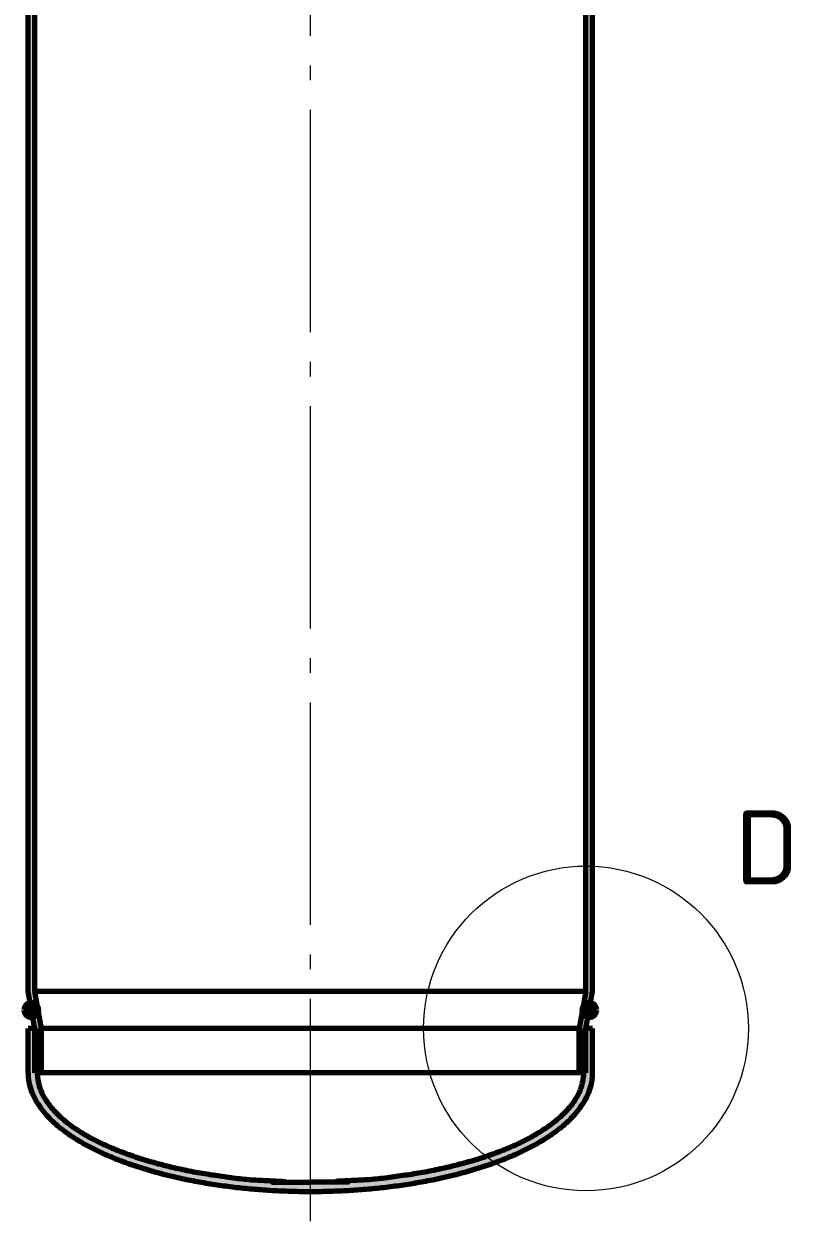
# Model space of a CAD drawing. Header units: millimetres. Extents: x 0 to 1554, y 0 to 420.
# Drawn here: x 222.2 to 273.9, y 168.5 to 249.3 of the extents above; entities that cross this region are included whole.
import ezdxf
from ezdxf.enums import TextEntityAlignment as Align

# ---------------------------------------------------------------- set-up
doc = ezdxf.new("R2010")
doc.units = ezdxf.units.MM
doc.linetypes.add('IRAM-F-TRAZO-PUNTO', pattern=[20, 15, -2, 1, -2])
for name, color, linetype, lineweight in [('01-VISIBLE', 7, 'CONTINUOUS', 70), ('03-EJE', 1, 'IRAM-F-TRAZO-PUNTO', 18), ('05-RAYADO', 8, 'CONTINUOUS', 18), ('06-TEXTO', 7, 'CONTINUOUS', 25), ('08-FINA', 5, 'CONTINUOUS', 18)]:
    doc.layers.add(name, color=color, linetype=linetype, lineweight=lineweight)
doc.styles.add('ISO3098', font='isocpeur.ttf')

msp = doc.modelspace()

# ---------------------------------------------------------------- hatches: boundary and pattern name
at = {"layer": '05-RAYADO'}
h = msp.add_hatch(color=7, dxfattribs=at)
h.dxf.hatch_style = 1
h.paths.add_polyline_path([(222.9, 181.5), (222.45, 184), (222.45, 304.695), (222.9, 307.195), (222.9, 310.195), (223.35, 310.195), (223.35, 307.195), (222.9, 304.695), (222.9, 184), (223.35, 181.5), (223.35, 178.5), (222.9, 178.5)])
h = msp.add_hatch(color=7, dxfattribs=at)
h.dxf.hatch_style = 1
h.paths.add_polyline_path([(260.55, 304.695), (260.55, 184), (260.1, 181.5), (260.1, 178.5), (259.65, 178.5), (259.65, 181.5), (260.1, 184), (260.1, 304.695), (259.65, 307.195), (259.65, 310.195), (260.1, 310.195), (260.1, 307.195)])
h = msp.add_hatch(color=7, dxfattribs=at)
h.dxf.hatch_style = 1
h.paths.add_polyline_path([(222.175, 182.75), (222.185, 182.851), (222.216, 182.947), (222.265, 183.036), (222.331, 183.112), (222.411, 183.174), (222.501, 183.219), (222.599, 183.244), (222.7, 183.249), (222.8, 183.234), (222.895, 183.199), (222.981, 183.145), (223.054, 183.076), (223.112, 182.993), (223.152, 182.9), (223.172, 182.801), (223.172, 182.699), (223.152, 182.6), (223.112, 182.507), (223.054, 182.424), (222.981, 182.355), (222.895, 182.301), (222.8, 182.266), (222.7, 182.251), (222.599, 182.256), (222.501, 182.281), (222.411, 182.326), (222.331, 182.388), (222.265, 182.464), (222.216, 182.553), (222.185, 182.649)])
h = msp.add_hatch(color=7, dxfattribs=at)
h.dxf.hatch_style = 1
h.paths.add_polyline_path([(260.825, 182.75), (260.815, 182.649), (260.784, 182.553), (260.735, 182.464), (260.669, 182.388), (260.589, 182.326), (260.499, 182.281), (260.401, 182.256), (260.3, 182.251), (260.2, 182.266), (260.105, 182.301), (260.019, 182.355), (259.946, 182.424), (259.888, 182.507), (259.848, 182.6), (259.828, 182.699), (259.828, 182.801), (259.848, 182.9), (259.888, 182.993), (259.946, 183.076), (260.019, 183.145), (260.105, 183.199), (260.2, 183.234), (260.3, 183.249), (260.401, 183.244), (260.499, 183.219), (260.589, 183.174), (260.669, 183.112), (260.735, 183.036), (260.784, 182.947), (260.815, 182.851)])
h = msp.add_hatch(color=7, dxfattribs=at)
h.dxf.hatch_style = 1
h.paths.add_polyline_path([(260.55, 178.5), (260.549, 178.4), (260.547, 178.3), (260.541, 178.2), (260.533, 178.1), (260.52, 178), (260.503, 177.902), (260.481, 177.804), (260.456, 177.707), (260.429, 177.611), (260.4, 177.515), (260.369, 177.419), (260.337, 177.324), (260.303, 177.23), (260.267, 177.136), (260.23, 177.044), (260.19, 176.952), (260.147, 176.861), (260.102, 176.772), (260.055, 176.683), (260.006, 176.596), (259.954, 176.51), (259.901, 176.425), (259.845, 176.342), (259.788, 176.259), (259.73, 176.178), (259.67, 176.098), (259.609, 176.018), (259.547, 175.94), (259.483, 175.862), (259.419, 175.786), (259.353, 175.71), (259.286, 175.636), (259.218, 175.562), (259.149, 175.489), (259.079, 175.418), (259.008, 175.347), (258.936, 175.277), (258.863, 175.208), (258.79, 175.141), (258.715, 175.074), (258.64, 175.008), (258.563, 174.943), (258.487, 174.878), (258.409, 174.815), (258.331, 174.753), (258.252, 174.691), (258.172, 174.63), (258.092, 174.57), (258.012, 174.51), (257.93, 174.451), (257.849, 174.394), (257.766, 174.336), (257.684, 174.28), (257.6, 174.224), (257.517, 174.169), (257.433, 174.115), (257.348, 174.061), (257.263, 174.008), (257.178, 173.955), (257.092, 173.904), (257.006, 173.852), (256.919, 173.802), (256.832, 173.752), (256.745, 173.703), (256.657, 173.654), (256.57, 173.606), (256.481, 173.558), (256.393, 173.512), (256.304, 173.465), (256.215, 173.419), (256.126, 173.374), (256.036, 173.329), (255.946, 173.285), (255.856, 173.241), (255.766, 173.198), (255.675, 173.155), (255.584, 173.113), (255.493, 173.071), (255.402, 173.03), (255.31, 172.99), (255.218, 172.949), (255.126, 172.909), (255.034, 172.87), (254.942, 172.831), (254.849, 172.793), (254.757, 172.755), (254.664, 172.717), (254.571, 172.68), (254.478, 172.643), (254.384, 172.607), (254.291, 172.571), (254.197, 172.536), (254.103, 172.501), (254.009, 172.466), (253.915, 172.432), (253.82, 172.398), (253.726, 172.365), (253.631, 172.332), (253.537, 172.299), (253.442, 172.267), (253.347, 172.235), (253.252, 172.204), (253.157, 172.172), (253.061, 172.142), (252.966, 172.111), (252.87, 172.081), (252.774, 172.052), (252.679, 172.022), (252.583, 171.993), (252.487, 171.965), (252.391, 171.936), (252.294, 171.908), (252.198, 171.881), (252.102, 171.853), (252.005, 171.826), (251.909, 171.8), (251.812, 171.773), (251.715, 171.747), (251.618, 171.722), (251.522, 171.696), (251.424, 171.671), (251.327, 171.647), (251.23, 171.622), (251.133, 171.598), (251.036, 171.574), (250.938, 171.551), (250.841, 171.528), (250.743, 171.505), (250.646, 171.482), (250.548, 171.46), (250.45, 171.438), (250.352, 171.416), (250.255, 171.395), (250.157, 171.374), (250.059, 171.353), (249.961, 171.332), (249.862, 171.312), (249.764, 171.292), (249.666, 171.272), (249.568, 171.253), (249.469, 171.234), (249.371, 171.215), (249.273, 171.196), (249.174, 171.178), (249.076, 171.16), (248.977, 171.142), (248.878, 171.124), (248.78, 171.107), (248.681, 171.09), (248.582, 171.073), (248.483, 171.057), (248.384, 171.041), (248.286, 171.025), (248.187, 171.009), (248.088, 170.994), (247.989, 170.978), (247.889, 170.963), (247.79, 170.949), (247.691, 170.934), (247.592, 170.92), (247.493, 170.906), (247.394, 170.892), (247.294, 170.879), (247.195, 170.866), (247.096, 170.853), (246.996, 170.84), (246.897, 170.828), (246.797, 170.816), (246.698, 170.804), (246.598, 170.792), (246.499, 170.78), (246.399, 170.769), (246.3, 170.758), (246.2, 170.747), (246.101, 170.737), (246.001, 170.726), (245.901, 170.716), (245.801, 170.707), (245.702, 170.697), (245.602, 170.688), (245.502, 170.679), (245.402, 170.67), (245.303, 170.661), (245.203, 170.653), (245.103, 170.644), (245.003, 170.636), (244.903, 170.629), (244.803, 170.621), (244.703, 170.614), (244.603, 170.607), (244.503, 170.6), (244.403, 170.593), (244.303, 170.587), (244.203, 170.581), (244.103, 170.575), (244.003, 170.569), (243.903, 170.564), (243.803, 170.559), (243.703, 170.554), (243.603, 170.549), (243.503, 170.544), (243.403, 170.54), (243.303, 170.536), (243.203, 170.532), (243.103, 170.528), (243.003, 170.525), (242.902, 170.522), (242.802, 170.519), (242.702, 170.516), (242.602, 170.513), (242.502, 170.511), (242.402, 170.509), (242.301, 170.507), (242.201, 170.505), (242.101, 170.504), (242.001, 170.503), (241.901, 170.502), (241.801, 170.501), (241.7, 170.5), (241.6, 170.5), (241.5, 170.5), (241.4, 170.5), (241.3, 170.5), (241.199, 170.501), (241.099, 170.502), (240.999, 170.503), (240.899, 170.504), (240.799, 170.505), (240.699, 170.507), (240.598, 170.509), (240.498, 170.511), (240.398, 170.513), (240.298, 170.516), (240.198, 170.519), (240.098, 170.522), (239.997, 170.525), (239.897, 170.528), (239.797, 170.532), (239.697, 170.536), (239.597, 170.54), (239.497, 170.544), (239.397, 170.549), (239.297, 170.554), (239.197, 170.559), (239.097, 170.564), (238.997, 170.569), (238.897, 170.575), (238.797, 170.581), (238.697, 170.587), (238.597, 170.593), (238.497, 170.6), (238.397, 170.607), (238.297, 170.614), (238.197, 170.621), (238.097, 170.629), (237.997, 170.636), (237.897, 170.644), (237.797, 170.653), (237.697, 170.661), (237.598, 170.67), (237.498, 170.679), (237.398, 170.688), (237.298, 170.697), (237.199, 170.707), (237.099, 170.716), (236.999, 170.726), (236.899, 170.737), (236.8, 170.747), (236.7, 170.758), (236.601, 170.769), (236.501, 170.78), (236.402, 170.792), (236.302, 170.804), (236.203, 170.816), (236.103, 170.828), (236.004, 170.84), (235.904, 170.853), (235.805, 170.866), (235.706, 170.879), (235.606, 170.892), (235.507, 170.906), (235.408, 170.92), (235.309, 170.934), (235.21, 170.949), (235.111, 170.963), (235.011, 170.978), (234.912, 170.994), (234.813, 171.009), (234.714, 171.025), (234.616, 171.041), (234.517, 171.057), (234.418, 171.073), (234.319, 171.09), (234.22, 171.107), (234.122, 171.124), (234.023, 171.142), (233.924, 171.16), (233.826, 171.178), (233.727, 171.196), (233.629, 171.215), (233.531, 171.234), (233.432, 171.253), (233.334, 171.272), (233.236, 171.292), (233.138, 171.312), (233.039, 171.332), (232.941, 171.353), (232.843, 171.374), (232.745, 171.395), (232.648, 171.416), (232.55, 171.438), (232.452, 171.46), (232.354, 171.482), (232.257, 171.505), (232.159, 171.528), (232.062, 171.551), (231.964, 171.574), (231.867, 171.598), (231.77, 171.622), (231.673, 171.647), (231.576, 171.671), (231.478, 171.696), (231.382, 171.722), (231.285, 171.747), (231.188, 171.773), (231.091, 171.8), (230.995, 171.826), (230.898, 171.853), (230.802, 171.881), (230.706, 171.908), (230.609, 171.936), (230.513, 171.965), (230.417, 171.993), (230.321, 172.022), (230.226, 172.052), (230.13, 172.081), (230.034, 172.111), (229.939, 172.142), (229.843, 172.172), (229.748, 172.204), (229.653, 172.235), (229.558, 172.267), (229.463, 172.299), (229.369, 172.332), (229.274, 172.365), (229.18, 172.398), (229.085, 172.432), (228.991, 172.466), (228.897, 172.501), (228.803, 172.536), (228.709, 172.571), (228.616, 172.607), (228.522, 172.643), (228.429, 172.68), (228.336, 172.717), (228.243, 172.755), (228.151, 172.793), (228.058, 172.831), (227.966, 172.87), (227.874, 172.909), (227.782, 172.949), (227.69, 172.99), (227.598, 173.03), (227.507, 173.071), (227.416, 173.113), (227.325, 173.155), (227.234, 173.198), (227.144, 173.241), (227.054, 173.285), (226.964, 173.329), (226.874, 173.374), (226.785, 173.419), (226.696, 173.465), (226.607, 173.512), (226.519, 173.558), (226.43, 173.606), (226.343, 173.654), (226.255, 173.703), (226.168, 173.752), (226.081, 173.802), (225.994, 173.852), (225.908, 173.904), (225.822, 173.955), (225.737, 174.008), (225.652, 174.061), (225.567, 174.115), (225.483, 174.169), (225.4, 174.224), (225.316, 174.28), (225.234, 174.336), (225.151, 174.394), (225.07, 174.451), (224.988, 174.51), (224.908, 174.57), (224.828, 174.63), (224.748, 174.691), (224.669, 174.753), (224.591, 174.815), (224.513, 174.878), (224.437, 174.943), (224.36, 175.008), (224.285, 175.074), (224.21, 175.141), (224.137, 175.208), (224.064, 175.277), (223.992, 175.347), (223.921, 175.418), (223.851, 175.489), (223.782, 175.562), (223.714, 175.636), (223.647, 175.71), (223.581, 175.786), (223.517, 175.862), (223.453, 175.94), (223.391, 176.018), (223.33, 176.098), (223.27, 176.178), (223.212, 176.259), (223.155, 176.342), (223.099, 176.425), (223.046, 176.51), (222.994, 176.596), (222.945, 176.683), (222.898, 176.772), (222.853, 176.861), (222.81, 176.952), (222.77, 177.044), (222.733, 177.136), (222.697, 177.23), (222.663, 177.324), (222.631, 177.419), (222.6, 177.515), (222.571, 177.611), (222.544, 177.707), (222.519, 177.804), (222.497, 177.902), (222.48, 178), (222.467, 178.1), (222.459, 178.2), (222.453, 178.3), (222.451, 178.4), (222.45, 178.5), (222.45, 181.5), (223.075, 181.5), (223.075, 178.5), (223.077, 178.4), (223.082, 178.3), (223.09, 178.2), (223.102, 178.101), (223.117, 178.002), (223.135, 177.903), (223.157, 177.805), (223.182, 177.708), (223.209, 177.612), (223.24, 177.517), (223.273, 177.422), (223.309, 177.329), (223.348, 177.236), (223.389, 177.145), (223.432, 177.055), (223.478, 176.966), (223.526, 176.878), (223.576, 176.791), (223.628, 176.706), (223.683, 176.622), (223.739, 176.538), (223.796, 176.457), (223.856, 176.376), (223.917, 176.297), (223.979, 176.218), (224.043, 176.141), (224.108, 176.065), (224.175, 175.99), (224.242, 175.917), (224.311, 175.844), (224.381, 175.772), (224.453, 175.702), (224.525, 175.632), (224.598, 175.564), (224.672, 175.497), (224.747, 175.43), (224.823, 175.365), (224.899, 175.3), (224.977, 175.237), (225.055, 175.174), (225.134, 175.112), (225.213, 175.052), (225.294, 174.992), (225.374, 174.932), (225.456, 174.874), (225.538, 174.816), (225.62, 174.76), (225.703, 174.704), (225.787, 174.649), (225.871, 174.594), (225.955, 174.541), (226.04, 174.488), (226.126, 174.435), (226.212, 174.384), (226.298, 174.333), (226.385, 174.283), (226.472, 174.233), (226.559, 174.184), (226.647, 174.136), (226.735, 174.088), (226.823, 174.041), (226.912, 173.995), (227.001, 173.949), (227.091, 173.904), (227.18, 173.859), (227.27, 173.815), (227.36, 173.772), (227.451, 173.729), (227.541, 173.686), (227.632, 173.644), (227.724, 173.603), (227.815, 173.562), (227.907, 173.521), (227.998, 173.482), (228.091, 173.442), (228.183, 173.403), (228.275, 173.365), (228.368, 173.327), (228.461, 173.289), (228.554, 173.252), (228.647, 173.216), (228.741, 173.18), (228.834, 173.144), (228.928, 173.109), (229.022, 173.074), (229.116, 173.039), (229.21, 173.005), (229.304, 172.972), (229.399, 172.939), (229.493, 172.906), (229.588, 172.874), (229.683, 172.842), (229.778, 172.81), (229.873, 172.779), (229.969, 172.748), (230.064, 172.717), (230.16, 172.687), (230.255, 172.658), (230.351, 172.628), (230.447, 172.599), (230.543, 172.571), (230.639, 172.542), (230.735, 172.515), (230.831, 172.487), (230.928, 172.46), (231.024, 172.433), (231.121, 172.406), (231.217, 172.38), (231.314, 172.354), (231.411, 172.329), (231.508, 172.304), (231.605, 172.279), (231.702, 172.254), (231.799, 172.23), (231.897, 172.206), (231.994, 172.183), (232.091, 172.16), (232.189, 172.137), (232.286, 172.114), (232.384, 172.091), (232.482, 172.069), (232.579, 172.047), (232.677, 172.026), (232.775, 172.004), (232.873, 171.983), (232.971, 171.962), (233.069, 171.942), (233.167, 171.922), (233.265, 171.902), (233.363, 171.882), (233.461, 171.863), (233.56, 171.844), (233.658, 171.825), (233.757, 171.806), (233.855, 171.788), (233.954, 171.771), (234.052, 171.753), (234.151, 171.736), (234.25, 171.719), (234.348, 171.703), (234.447, 171.687), (234.546, 171.671), (234.645, 171.655), (234.744, 171.64), (234.843, 171.625), (234.942, 171.611), (235.041, 171.596), (235.14, 171.582), (235.24, 171.568), (235.339, 171.554), (235.438, 171.54), (235.537, 171.526), (235.636, 171.513), (235.736, 171.499), (235.835, 171.486), (235.934, 171.472), (236.033, 171.459), (236.133, 171.445), (236.232, 171.432), (236.331, 171.418), (236.43, 171.405), (236.53, 171.391), (236.629, 171.379), (236.728, 171.366), (236.828, 171.355), (236.927, 171.344), (237.027, 171.333), (237.127, 171.324), (237.226, 171.315), (237.326, 171.306), (237.426, 171.298), (237.526, 171.291), (237.626, 171.284), (237.726, 171.277), (237.826, 171.271), (237.926, 171.266), (238.026, 171.26), (238.126, 171.255), (238.226, 171.25), (238.326, 171.245), (238.426, 171.241), (238.526, 171.236), (238.626, 171.232), (238.726, 171.228), (238.826, 171.223), (238.926, 171.219), (239.026, 171.215), (239.126, 171.21), (239.226, 171.206), (239.326, 171.201), (239.426, 171.196), (239.526, 171.191), (239.626, 171.185), (239.726, 171.176), (239.684, 171.16), (239.584, 171.155), (239.484, 171.152), (239.384, 171.149), (239.284, 171.146), (239.184, 171.144), (239.084, 171.141), (238.983, 171.138), (238.896, 171.132), (238.996, 171.13), (239.096, 171.129), (239.197, 171.128), (239.297, 171.128), (239.397, 171.127), (239.497, 171.127), (239.597, 171.127), (239.697, 171.126), (239.797, 171.126), (239.898, 171.126), (239.998, 171.126), (240.098, 171.126), (240.198, 171.126), (240.298, 171.125), (240.398, 171.125), (240.499, 171.125), (240.599, 171.125), (240.699, 171.125), (240.799, 171.125), (240.899, 171.125), (240.999, 171.125), (241.099, 171.125), (241.2, 171.125), (241.3, 171.125), (241.4, 171.125), (241.5, 171.125), (241.599, 171.125), (241.697, 171.125), (241.794, 171.125), (241.892, 171.125), (241.992, 171.125), (242.095, 171.125), (242.199, 171.125), (242.301, 171.125), (242.402, 171.125), (242.503, 171.125), (242.602, 171.125), (242.701, 171.125), (242.798, 171.126), (242.895, 171.126), (242.997, 171.126), (243.101, 171.126), (243.203, 171.126), (243.302, 171.126), (243.399, 171.127), (243.499, 171.127), (243.603, 171.127), (243.701, 171.128), (243.801, 171.128), (243.901, 171.129), (244.001, 171.13), (244.102, 171.132), (244.019, 171.138), (243.919, 171.141), (243.818, 171.144), (243.718, 171.146), (243.618, 171.149), (243.518, 171.152), (243.418, 171.155), (243.318, 171.16), (243.272, 171.176), (243.372, 171.185), (243.471, 171.191), (243.571, 171.196), (243.672, 171.201), (243.772, 171.206), (243.872, 171.21), (243.972, 171.215), (244.072, 171.219), (244.172, 171.223), (244.272, 171.228), (244.372, 171.232), (244.472, 171.236), (244.572, 171.241), (244.672, 171.245), (244.772, 171.25), (244.872, 171.255), (244.972, 171.26), (245.072, 171.265), (245.172, 171.271), (245.272, 171.277), (245.372, 171.284), (245.472, 171.291), (245.572, 171.298), (245.672, 171.306), (245.772, 171.314), (245.871, 171.323), (245.971, 171.333), (246.071, 171.343), (246.17, 171.354), (246.27, 171.366), (246.369, 171.378), (246.469, 171.391), (246.568, 171.404), (246.667, 171.418), (246.766, 171.431), (246.866, 171.445), (246.965, 171.458), (247.064, 171.472), (247.163, 171.485), (247.263, 171.499), (247.362, 171.512), (247.461, 171.526), (247.56, 171.54), (247.659, 171.554), (247.759, 171.568), (247.858, 171.582), (247.957, 171.596), (248.056, 171.61), (248.155, 171.625), (248.254, 171.64), (248.353, 171.655), (248.452, 171.671), (248.551, 171.686), (248.65, 171.702), (248.749, 171.719), (248.847, 171.736), (248.946, 171.753), (249.045, 171.77), (249.143, 171.788), (249.242, 171.806), (249.34, 171.825), (249.439, 171.843), (249.537, 171.862), (249.635, 171.882), (249.733, 171.901), (249.832, 171.921), (249.93, 171.942), (250.028, 171.962), (250.126, 171.983), (250.224, 172.004), (250.321, 172.025), (250.419, 172.047), (250.517, 172.069), (250.615, 172.091), (250.712, 172.113), (250.81, 172.136), (250.907, 172.159), (251.005, 172.182), (251.102, 172.206), (251.199, 172.23), (251.297, 172.254), (251.394, 172.279), (251.491, 172.303), (251.588, 172.329), (251.685, 172.354), (251.781, 172.38), (251.878, 172.406), (251.975, 172.433), (252.071, 172.459), (252.167, 172.487), (252.264, 172.514), (252.36, 172.542), (252.456, 172.57), (252.552, 172.599), (252.648, 172.628), (252.744, 172.657), (252.839, 172.687), (252.935, 172.717), (253.03, 172.748), (253.126, 172.778), (253.221, 172.81), (253.316, 172.841), (253.411, 172.873), (253.506, 172.906), (253.6, 172.938), (253.695, 172.971), (253.789, 173.005), (253.883, 173.039), (253.977, 173.073), (254.071, 173.108), (254.165, 173.144), (254.259, 173.179), (254.352, 173.215), (254.445, 173.252), (254.538, 173.289), (254.631, 173.327), (254.724, 173.364), (254.816, 173.403), (254.909, 173.442), (255.001, 173.481), (255.093, 173.521), (255.184, 173.561), (255.276, 173.602), (255.367, 173.644), (255.458, 173.686), (255.549, 173.728), (255.639, 173.771), (255.729, 173.815), (255.819, 173.859), (255.909, 173.904), (255.998, 173.949), (256.087, 173.995), (256.176, 174.041), (256.264, 174.088), (256.352, 174.136), (256.44, 174.184), (256.528, 174.233), (256.615, 174.282), (256.701, 174.333), (256.788, 174.383), (256.874, 174.435), (256.959, 174.487), (257.044, 174.54), (257.129, 174.594), (257.213, 174.648), (257.296, 174.704), (257.379, 174.759), (257.462, 174.816), (257.544, 174.874), (257.625, 174.932), (257.706, 174.991), (257.786, 175.051), (257.866, 175.112), (257.945, 175.174), (258.023, 175.236), (258.1, 175.3), (258.177, 175.364), (258.253, 175.43), (258.328, 175.496), (258.402, 175.564), (258.475, 175.632), (258.547, 175.702), (258.618, 175.772), (258.688, 175.844), (258.757, 175.916), (258.825, 175.99), (258.892, 176.065), (258.957, 176.141), (259.021, 176.218), (259.083, 176.296), (259.144, 176.376), (259.204, 176.456), (259.261, 176.538), (259.317, 176.621), (259.371, 176.706), (259.424, 176.791), (259.474, 176.878), (259.522, 176.966), (259.568, 177.055), (259.611, 177.145), (259.652, 177.236), (259.691, 177.329), (259.727, 177.422), (259.76, 177.517), (259.791, 177.612), (259.818, 177.708), (259.843, 177.805), (259.865, 177.903), (259.883, 178.002), (259.898, 178.101), (259.91, 178.2), (259.918, 178.3), (259.923, 178.4), (259.925, 178.5), (259.925, 181.5), (260.55, 181.5)])

# ---------------------------------------------------------------- linework, layer by layer
at = {"layer": '01-VISIBLE'}
for p, q in [((222.45, 184), (222.45, 304.695)), ((222.9, 184), (222.9, 304.695)), ((260.1, 184), (260.1, 304.695)), ((260.55, 184), (260.55, 304.695)), ((222.9, 181.5), (222.45, 184)), ((223.35, 181.5), (222.9, 184)), ((260.1, 184), (259.65, 181.5)), ((260.1, 181.5), (260.55, 184)), ((223.075, 181.5), (222.45, 181.5)), ((222.45, 178.5), (222.45, 181.5)), ((222.9, 178.5), (222.9, 181.5)), ((223.075, 181.5), (223.075, 178.5)), ((223.35, 178.5), (223.35, 181.5)), ((259.65, 178.5), (259.65, 181.5)), ((260.55, 181.5), (259.925, 181.5)), ((259.925, 181.5), (259.925, 178.5)), ((260.1, 178.5), (260.1, 181.5)), ((260.55, 178.5), (260.55, 181.5)), ((223.35, 178.5), (222.9, 178.5)), ((260.1, 178.5), (259.65, 178.5))]:
    msp.add_line(p, q, dxfattribs=at)
for points in [[(260.1, 184), (259.95, 184), (259.8, 184), (259.65, 184), (259.5, 184), (259.35, 184), (259.2, 184), (259.05, 184), (258.9, 184), (258.75, 184), (258.6, 184), (258.45, 184), (258.3, 184), (258.15, 184), (258, 184), (257.85, 184), (257.7, 184), (257.55, 184), (257.4, 184), (257.25, 184), (257.1, 184), (256.95, 184), (256.8, 184), (256.65, 184), (256.5, 184), (256.35, 184), (256.2, 184), (256.05, 184), (255.9, 184), (255.75, 184), (255.6, 184), (255.45, 184), (255.3, 184), (255.15, 184), (255, 184), (254.85, 184), (254.7, 184), (254.55, 184), (254.4, 184), (254.25, 184), (254.1, 184), (253.95, 184), (253.8, 184), (253.65, 184), (253.5, 184), (253.35, 184), (253.2, 184), (253.05, 184), (252.9, 184), (252.75, 184), (252.6, 184), (252.45, 184), (252.3, 184), (252.15, 184), (252, 184), (251.85, 184), (251.7, 184), (251.55, 184), (251.4, 184), (251.25, 184), (251.1, 184), (250.95, 184), (250.8, 184), (250.65, 184), (250.5, 184), (250.35, 184), (250.2, 184), (250.05, 184), (249.9, 184), (249.75, 184), (249.6, 184), (249.45, 184), (249.3, 184), (249.15, 184), (249, 184), (248.85, 184), (248.7, 184), (248.55, 184), (248.4, 184), (248.25, 184), (248.1, 184), (247.95, 184), (247.8, 184), (247.65, 184), (247.5, 184), (247.35, 184), (247.2, 184), (247.05, 184), (246.9, 184), (246.75, 184), (246.6, 184), (246.45, 184), (246.3, 184), (246.15, 184), (246, 184), (245.85, 184), (245.7, 184), (245.55, 184), (245.4, 184), (245.25, 184), (245.1, 184), (244.95, 184), (244.8, 184), (244.65, 184), (244.5, 184), (244.35, 184), (244.2, 184), (244.05, 184), (243.9, 184), (243.75, 184), (243.6, 184), (243.45, 184), (243.3, 184), (243.15, 184), (243, 184), (242.85, 184), (242.7, 184), (242.55, 184), (242.4, 184), (242.25, 184), (242.1, 184), (241.95, 184), (241.8, 184), (241.65, 184), (241.5, 184), (241.35, 184), (241.2, 184), (241.05, 184), (240.9, 184), (240.75, 184), (240.6, 184), (240.45, 184), (240.3, 184), (240.15, 184), (240, 184), (239.85, 184), (239.7, 184), (239.55, 184), (239.4, 184), (239.25, 184), (239.1, 184), (238.95, 184), (238.8, 184), (238.65, 184), (238.5, 184), (238.35, 184), (238.2, 184), (238.05, 184), (237.9, 184), (237.75, 184), (237.6, 184), (237.45, 184), (237.3, 184), (237.15, 184), (237, 184), (236.85, 184), (236.7, 184), (236.55, 184), (236.4, 184), (236.25, 184), (236.1, 184), (235.95, 184), (235.8, 184), (235.65, 184), (235.5, 184), (235.35, 184), (235.2, 184), (235.05, 184), (234.9, 184), (234.75, 184), (234.6, 184), (234.45, 184), (234.3, 184), (234.15, 184), (234, 184), (233.85, 184), (233.7, 184), (233.55, 184), (233.4, 184), (233.25, 184), (233.1, 184), (232.95, 184), (232.8, 184), (232.65, 184), (232.5, 184), (232.35, 184), (232.2, 184), (232.05, 184), (231.9, 184), (231.75, 184), (231.6, 184), (231.45, 184), (231.3, 184), (231.15, 184), (231, 184), (230.85, 184), (230.7, 184), (230.55, 184), (230.4, 184), (230.25, 184), (230.1, 184), (229.95, 184), (229.8, 184), (229.65, 184), (229.5, 184), (229.35, 184), (229.2, 184), (229.05, 184), (228.9, 184), (228.75, 184), (228.6, 184), (228.45, 184), (228.3, 184), (228.15, 184), (228, 184), (227.85, 184), (227.7, 184), (227.55, 184), (227.4, 184), (227.25, 184), (227.1, 184), (226.95, 184), (226.8, 184), (226.65, 184), (226.5, 184), (226.35, 184), (226.2, 184), (226.05, 184), (225.9, 184), (225.75, 184), (225.6, 184), (225.45, 184), (225.3, 184), (225.15, 184), (225, 184), (224.85, 184), (224.7, 184), (224.55, 184), (224.4, 184), (224.25, 184), (224.1, 184), (223.95, 184), (223.8, 184), (223.65, 184), (223.5, 184), (223.35, 184), (223.2, 184), (223.05, 184), (222.9, 184)], [(222.675, 182.25), (222.69, 182.25), (222.705, 182.25), (222.72, 182.25), (222.735, 182.25), (222.75, 182.25), (222.765, 182.25)], [(260.235, 182.25), (260.25, 182.25), (260.265, 182.25), (260.28, 182.25), (260.295, 182.25), (260.31, 182.25), (260.325, 182.25)], [(259.65, 181.5), (259.5, 181.5), (259.35, 181.5), (259.2, 181.5), (259.05, 181.5), (258.9, 181.5), (258.75, 181.5), (258.6, 181.5), (258.45, 181.5), (258.3, 181.5), (258.15, 181.5), (258, 181.5), (257.85, 181.5), (257.7, 181.5), (257.55, 181.5), (257.4, 181.5), (257.25, 181.5), (257.1, 181.5), (256.95, 181.5), (256.8, 181.5), (256.65, 181.5), (256.5, 181.5), (256.35, 181.5), (256.2, 181.5), (256.05, 181.5), (255.9, 181.5), (255.75, 181.5), (255.6, 181.5), (255.45, 181.5), (255.3, 181.5), (255.15, 181.5), (255, 181.5), (254.85, 181.5), (254.7, 181.5), (254.55, 181.5), (254.4, 181.5), (254.25, 181.5), (254.1, 181.5), (253.95, 181.5), (253.8, 181.5), (253.65, 181.5), (253.5, 181.5), (253.35, 181.5), (253.2, 181.5), (253.05, 181.5), (252.9, 181.5), (252.75, 181.5), (252.6, 181.5), (252.45, 181.5), (252.3, 181.5), (252.15, 181.5), (252, 181.5), (251.85, 181.5), (251.7, 181.5), (251.55, 181.5), (251.4, 181.5), (251.25, 181.5), (251.1, 181.5), (250.95, 181.5), (250.8, 181.5), (250.65, 181.5), (250.5, 181.5), (250.35, 181.5), (250.2, 181.5), (250.05, 181.5), (249.9, 181.5), (249.75, 181.5), (249.6, 181.5), (249.45, 181.5), (249.3, 181.5), (249.15, 181.5), (249, 181.5), (248.85, 181.5), (248.7, 181.5), (248.55, 181.5), (248.4, 181.5), (248.25, 181.5), (248.1, 181.5), (247.95, 181.5), (247.8, 181.5), (247.65, 181.5), (247.5, 181.5), (247.35, 181.5), (247.2, 181.5), (247.05, 181.5), (246.9, 181.5), (246.75, 181.5), (246.6, 181.5), (246.45, 181.5), (246.3, 181.5), (246.15, 181.5), (246, 181.5), (245.85, 181.5), (245.7, 181.5), (245.55, 181.5), (245.4, 181.5), (245.25, 181.5), (245.1, 181.5), (244.95, 181.5), (244.8, 181.5), (244.65, 181.5), (244.5, 181.5), (244.35, 181.5), (244.2, 181.5), (244.05, 181.5), (243.9, 181.5), (243.75, 181.5), (243.6, 181.5), (243.45, 181.5), (243.3, 181.5), (243.15, 181.5), (243, 181.5), (242.85, 181.5), (242.7, 181.5), (242.55, 181.5), (242.4, 181.5), (242.25, 181.5), (242.1, 181.5), (241.95, 181.5), (241.8, 181.5), (241.65, 181.5), (241.5, 181.5), (241.35, 181.5), (241.2, 181.5), (241.05, 181.5), (240.9, 181.5), (240.75, 181.5), (240.6, 181.5), (240.45, 181.5), (240.3, 181.5), (240.15, 181.5), (240, 181.5), (239.85, 181.5), (239.7, 181.5), (239.55, 181.5), (239.4, 181.5), (239.25, 181.5), (239.1, 181.5), (238.95, 181.5), (238.8, 181.5), (238.65, 181.5), (238.5, 181.5), (238.35, 181.5), (238.2, 181.5), (238.05, 181.5), (237.9, 181.5), (237.75, 181.5), (237.6, 181.5), (237.45, 181.5), (237.3, 181.5), (237.15, 181.5), (237, 181.5), (236.85, 181.5), (236.7, 181.5), (236.55, 181.5), (236.4, 181.5), (236.25, 181.5), (236.1, 181.5), (235.95, 181.5), (235.8, 181.5), (235.65, 181.5), (235.5, 181.5), (235.35, 181.5), (235.2, 181.5), (235.05, 181.5), (234.9, 181.5), (234.75, 181.5), (234.6, 181.5), (234.45, 181.5), (234.3, 181.5), (234.15, 181.5), (234, 181.5), (233.85, 181.5), (233.7, 181.5), (233.55, 181.5), (233.4, 181.5), (233.25, 181.5), (233.1, 181.5), (232.95, 181.5), (232.8, 181.5), (232.65, 181.5), (232.5, 181.5), (232.35, 181.5), (232.2, 181.5), (232.05, 181.5), (231.9, 181.5), (231.75, 181.5), (231.6, 181.5), (231.45, 181.5), (231.3, 181.5), (231.15, 181.5), (231, 181.5), (230.85, 181.5), (230.7, 181.5), (230.55, 181.5), (230.4, 181.5), (230.25, 181.5), (230.1, 181.5), (229.95, 181.5), (229.8, 181.5), (229.65, 181.5), (229.5, 181.5), (229.35, 181.5), (229.2, 181.5), (229.05, 181.5), (228.9, 181.5), (228.75, 181.5), (228.6, 181.5), (228.45, 181.5), (228.3, 181.5), (228.15, 181.5), (228, 181.5), (227.85, 181.5), (227.7, 181.5), (227.55, 181.5), (227.4, 181.5), (227.25, 181.5), (227.1, 181.5), (226.95, 181.5), (226.8, 181.5), (226.65, 181.5), (226.5, 181.5), (226.35, 181.5), (226.2, 181.5), (226.05, 181.5), (225.9, 181.5), (225.75, 181.5), (225.6, 181.5), (225.45, 181.5), (225.3, 181.5), (225.15, 181.5), (225, 181.5), (224.85, 181.5), (224.7, 181.5), (224.55, 181.5), (224.4, 181.5), (224.25, 181.5), (224.1, 181.5), (223.95, 181.5), (223.8, 181.5), (223.65, 181.5), (223.5, 181.5), (223.35, 181.5)], [(222.45, 178.5), (222.452, 178.349), (222.459, 178.199), (222.473, 178.049), (222.497, 177.9), (222.532, 177.754), (222.572, 177.609), (222.616, 177.465), (222.664, 177.322), (222.716, 177.18), (222.772, 177.041), (222.833, 176.903), (222.899, 176.768), (222.971, 176.636), (223.048, 176.506), (223.13, 176.379), (223.215, 176.255), (223.303, 176.133), (223.395, 176.013), (223.489, 175.896), (223.586, 175.781), (223.685, 175.667), (223.787, 175.556), (223.891, 175.448), (223.998, 175.341), (224.106, 175.237), (224.217, 175.135), (224.33, 175.035), (224.444, 174.936), (224.56, 174.84), (224.677, 174.746), (224.796, 174.654), (224.917, 174.563), (225.038, 174.474), (225.161, 174.387), (225.285, 174.301), (225.41, 174.217), (225.536, 174.135), (225.663, 174.054), (225.791, 173.975), (225.92, 173.897), (226.05, 173.82), (226.18, 173.745), (226.311, 173.671), (226.444, 173.599), (226.576, 173.528), (226.71, 173.458), (226.844, 173.389), (226.979, 173.322), (227.114, 173.256), (227.25, 173.191), (227.386, 173.127), (227.523, 173.064), (227.661, 173.002), (227.798, 172.942), (227.937, 172.882), (228.076, 172.824), (228.215, 172.766), (228.355, 172.71), (228.495, 172.654), (228.635, 172.6), (228.776, 172.546), (228.917, 172.494), (229.058, 172.442), (229.2, 172.391), (229.342, 172.341), (229.485, 172.292), (229.627, 172.244), (229.77, 172.196), (229.913, 172.15), (230.057, 172.104), (230.201, 172.059), (230.345, 172.015), (230.489, 171.972), (230.634, 171.929), (230.778, 171.887), (230.923, 171.846), (231.068, 171.806), (231.214, 171.767), (231.359, 171.728), (231.505, 171.69), (231.651, 171.652), (231.797, 171.616), (231.943, 171.58), (232.09, 171.544), (232.236, 171.51), (232.383, 171.476), (232.53, 171.442), (232.677, 171.41), (232.824, 171.378), (232.971, 171.347), (233.119, 171.316), (233.266, 171.286), (233.414, 171.256), (233.562, 171.228), (233.71, 171.199), (233.858, 171.172), (234.006, 171.145), (234.155, 171.119), (234.303, 171.093), (234.452, 171.068), (234.6, 171.043), (234.749, 171.019), (234.898, 170.996), (235.047, 170.973), (235.195, 170.951), (235.345, 170.929), (235.494, 170.908), (235.643, 170.888), (235.792, 170.868), (235.942, 170.848), (236.091, 170.829), (236.24, 170.811), (236.39, 170.793), (236.54, 170.776), (236.689, 170.759), (236.839, 170.743), (236.989, 170.728), (237.139, 170.712), (237.289, 170.698), (237.439, 170.684), (237.589, 170.67), (237.739, 170.657), (237.889, 170.645), (238.039, 170.633), (238.189, 170.622), (238.339, 170.611), (238.49, 170.601), (238.64, 170.591), (238.79, 170.581), (238.941, 170.573), (239.091, 170.564), (239.242, 170.556), (239.392, 170.549), (239.543, 170.542), (239.693, 170.536), (239.844, 170.53), (239.994, 170.525), (240.145, 170.52), (240.295, 170.516), (240.446, 170.512), (240.596, 170.509), (240.747, 170.506), (240.898, 170.504), (241.048, 170.502), (241.199, 170.501), (241.349, 170.5), (241.5, 170.5)], [(223.075, 178.5), (223.079, 178.349), (223.09, 178.199), (223.109, 178.049), (223.136, 177.901), (223.17, 177.754), (223.21, 177.608), (223.258, 177.465), (223.311, 177.324), (223.37, 177.185), (223.435, 177.049), (223.505, 176.915), (223.58, 176.784), (223.66, 176.656), (223.744, 176.531), (223.832, 176.408), (223.923, 176.288), (224.018, 176.171), (224.116, 176.056), (224.217, 175.944), (224.321, 175.834), (224.427, 175.727), (224.535, 175.622), (224.646, 175.52), (224.759, 175.42), (224.874, 175.322), (224.99, 175.226), (225.108, 175.132), (225.228, 175.04), (225.349, 174.951), (225.472, 174.863), (225.596, 174.776), (225.721, 174.692), (225.847, 174.61), (225.974, 174.529), (226.103, 174.449), (226.232, 174.372), (226.362, 174.296), (226.494, 174.221), (226.625, 174.148), (226.758, 174.076), (226.892, 174.006), (227.026, 173.937), (227.161, 173.869), (227.296, 173.802), (227.432, 173.737), (227.569, 173.673), (227.706, 173.611), (227.844, 173.549), (227.982, 173.489), (228.121, 173.429), (228.26, 173.371), (228.4, 173.314), (228.54, 173.258), (228.68, 173.203), (228.821, 173.149), (228.962, 173.096), (229.104, 173.044), (229.246, 172.993), (229.388, 172.942), (229.531, 172.893), (229.674, 172.845), (229.817, 172.797), (229.96, 172.751), (230.104, 172.705), (230.248, 172.66), (230.393, 172.616), (230.537, 172.572), (230.682, 172.53), (230.827, 172.488), (230.972, 172.447), (231.118, 172.407), (231.263, 172.368), (231.409, 172.329), (231.555, 172.292), (231.701, 172.255), (231.848, 172.218), (231.995, 172.183), (232.141, 172.148), (232.288, 172.113), (232.435, 172.08), (232.583, 172.047), (232.73, 172.014), (232.877, 171.982), (233.025, 171.951), (233.173, 171.92), (233.321, 171.891), (233.469, 171.861), (233.617, 171.833), (233.765, 171.805), (233.913, 171.778), (234.062, 171.751), (234.211, 171.726), (234.36, 171.701), (234.508, 171.677), (234.658, 171.654), (234.807, 171.631), (234.956, 171.609), (235.105, 171.587), (235.255, 171.566), (235.404, 171.545), (235.554, 171.524), (235.703, 171.504), (235.853, 171.483), (236.002, 171.463), (236.152, 171.443), (236.301, 171.422), (236.451, 171.402), (236.6, 171.382), (236.75, 171.364), (236.9, 171.347), (237.05, 171.331), (237.2, 171.317), (237.35, 171.304), (237.501, 171.293), (237.651, 171.282), (237.802, 171.273), (237.953, 171.264), (238.103, 171.256), (238.254, 171.249), (238.405, 171.242), (238.555, 171.235), (238.706, 171.228), (238.857, 171.222), (239.008, 171.215), (239.158, 171.209), (239.309, 171.202), (239.46, 171.194), (239.61, 171.186), (239.749, 171.167), (239.599, 171.156), (239.448, 171.151), (239.297, 171.147), (239.146, 171.143), (238.995, 171.139), (238.935, 171.131), (239.086, 171.129), (239.237, 171.128), (239.388, 171.127), (239.539, 171.127), (239.689, 171.126), (239.84, 171.126), (239.991, 171.126), (240.142, 171.126), (240.293, 171.125), (240.444, 171.125), (240.595, 171.125), (240.746, 171.125), (240.896, 171.125), (241.047, 171.125), (241.198, 171.125), (241.349, 171.125), (241.5, 171.125)], [(259.65, 178.5), (259.5, 178.5), (259.35, 178.5), (259.2, 178.5), (259.05, 178.5), (258.9, 178.5), (258.75, 178.5), (258.6, 178.5), (258.45, 178.5), (258.3, 178.5), (258.15, 178.5), (258, 178.5), (257.85, 178.5), (257.7, 178.5), (257.55, 178.5), (257.4, 178.5), (257.25, 178.5), (257.1, 178.5), (256.95, 178.5), (256.8, 178.5), (256.65, 178.5), (256.5, 178.5), (256.35, 178.5), (256.2, 178.5), (256.05, 178.5), (255.9, 178.5), (255.75, 178.5), (255.6, 178.5), (255.45, 178.5), (255.3, 178.5), (255.15, 178.5), (255, 178.5), (254.85, 178.5), (254.7, 178.5), (254.55, 178.5), (254.4, 178.5), (254.25, 178.5), (254.1, 178.5), (253.95, 178.5), (253.8, 178.5), (253.65, 178.5), (253.5, 178.5), (253.35, 178.5), (253.2, 178.5), (253.05, 178.5), (252.9, 178.5), (252.75, 178.5), (252.6, 178.5), (252.45, 178.5), (252.3, 178.5), (252.15, 178.5), (252, 178.5), (251.85, 178.5), (251.7, 178.5), (251.55, 178.5), (251.4, 178.5), (251.25, 178.5), (251.1, 178.5), (250.95, 178.5), (250.8, 178.5), (250.65, 178.5), (250.5, 178.5), (250.35, 178.5), (250.2, 178.5), (250.05, 178.5), (249.9, 178.5), (249.75, 178.5), (249.6, 178.5), (249.45, 178.5), (249.3, 178.5), (249.15, 178.5), (249, 178.5), (248.85, 178.5), (248.7, 178.5), (248.55, 178.5), (248.4, 178.5), (248.25, 178.5), (248.1, 178.5), (247.95, 178.5), (247.8, 178.5), (247.65, 178.5), (247.5, 178.5), (247.35, 178.5), (247.2, 178.5), (247.05, 178.5), (246.9, 178.5), (246.75, 178.5), (246.6, 178.5), (246.45, 178.5), (246.3, 178.5), (246.15, 178.5), (246, 178.5), (245.85, 178.5), (245.7, 178.5), (245.55, 178.5), (245.4, 178.5), (245.25, 178.5), (245.1, 178.5), (244.95, 178.5), (244.8, 178.5), (244.65, 178.5), (244.5, 178.5), (244.35, 178.5), (244.2, 178.5), (244.05, 178.5), (243.9, 178.5), (243.75, 178.5), (243.6, 178.5), (243.45, 178.5), (243.3, 178.5), (243.15, 178.5), (243, 178.5), (242.85, 178.5), (242.7, 178.5), (242.55, 178.5), (242.4, 178.5), (242.25, 178.5), (242.1, 178.5), (241.95, 178.5), (241.8, 178.5), (241.65, 178.5), (241.5, 178.5), (241.35, 178.5), (241.2, 178.5), (241.05, 178.5), (240.9, 178.5), (240.75, 178.5), (240.6, 178.5), (240.45, 178.5), (240.3, 178.5), (240.15, 178.5), (240, 178.5), (239.85, 178.5), (239.7, 178.5), (239.55, 178.5), (239.4, 178.5), (239.25, 178.5), (239.1, 178.5), (238.95, 178.5), (238.8, 178.5), (238.65, 178.5), (238.5, 178.5), (238.35, 178.5), (238.2, 178.5), (238.05, 178.5), (237.9, 178.5), (237.75, 178.5), (237.6, 178.5), (237.45, 178.5), (237.3, 178.5), (237.15, 178.5), (237, 178.5), (236.85, 178.5), (236.7, 178.5), (236.55, 178.5), (236.4, 178.5), (236.25, 178.5), (236.1, 178.5), (235.95, 178.5), (235.8, 178.5), (235.65, 178.5), (235.5, 178.5), (235.35, 178.5), (235.2, 178.5), (235.05, 178.5), (234.9, 178.5), (234.75, 178.5), (234.6, 178.5), (234.45, 178.5), (234.3, 178.5), (234.15, 178.5), (234, 178.5), (233.85, 178.5), (233.7, 178.5), (233.55, 178.5), (233.4, 178.5), (233.25, 178.5), (233.1, 178.5), (232.95, 178.5), (232.8, 178.5), (232.65, 178.5), (232.5, 178.5), (232.35, 178.5), (232.2, 178.5), (232.05, 178.5), (231.9, 178.5), (231.75, 178.5), (231.6, 178.5), (231.45, 178.5), (231.3, 178.5), (231.15, 178.5), (231, 178.5), (230.85, 178.5), (230.7, 178.5), (230.55, 178.5), (230.4, 178.5), (230.25, 178.5), (230.1, 178.5), (229.95, 178.5), (229.8, 178.5), (229.65, 178.5), (229.5, 178.5), (229.35, 178.5), (229.2, 178.5), (229.05, 178.5), (228.9, 178.5), (228.75, 178.5), (228.6, 178.5), (228.45, 178.5), (228.3, 178.5), (228.15, 178.5), (228, 178.5), (227.85, 178.5), (227.7, 178.5), (227.55, 178.5), (227.4, 178.5), (227.25, 178.5), (227.1, 178.5), (226.95, 178.5), (226.8, 178.5), (226.65, 178.5), (226.5, 178.5), (226.35, 178.5), (226.2, 178.5), (226.05, 178.5), (225.9, 178.5), (225.75, 178.5), (225.6, 178.5), (225.45, 178.5), (225.3, 178.5), (225.15, 178.5), (225, 178.5), (224.85, 178.5), (224.7, 178.5), (224.55, 178.5), (224.4, 178.5), (224.25, 178.5), (224.1, 178.5), (223.95, 178.5), (223.8, 178.5), (223.65, 178.5), (223.5, 178.5), (223.35, 178.5)], [(241.5, 170.5), (241.651, 170.5), (241.801, 170.501), (241.952, 170.502), (242.102, 170.504), (242.253, 170.506), (242.404, 170.509), (242.554, 170.512), (242.705, 170.516), (242.855, 170.52), (243.006, 170.525), (243.156, 170.53), (243.307, 170.536), (243.457, 170.542), (243.608, 170.549), (243.758, 170.556), (243.909, 170.564), (244.059, 170.573), (244.21, 170.581), (244.36, 170.591), (244.51, 170.601), (244.661, 170.611), (244.811, 170.622), (244.961, 170.633), (245.111, 170.645), (245.261, 170.657), (245.411, 170.67), (245.561, 170.684), (245.711, 170.698), (245.861, 170.712), (246.011, 170.728), (246.161, 170.743), (246.311, 170.759), (246.46, 170.776), (246.61, 170.793), (246.76, 170.811), (246.909, 170.829), (247.058, 170.848), (247.208, 170.868), (247.357, 170.888), (247.506, 170.908), (247.655, 170.929), (247.805, 170.951), (247.953, 170.973), (248.102, 170.996), (248.251, 171.019), (248.4, 171.043), (248.548, 171.068), (248.697, 171.093), (248.845, 171.119), (248.994, 171.145), (249.142, 171.172), (249.29, 171.199), (249.438, 171.228), (249.586, 171.256), (249.734, 171.286), (249.881, 171.316), (250.029, 171.347), (250.176, 171.378), (250.323, 171.41), (250.47, 171.442), (250.617, 171.476), (250.764, 171.51), (250.91, 171.544), (251.057, 171.58), (251.203, 171.616), (251.349, 171.652), (251.495, 171.69), (251.641, 171.728), (251.786, 171.767), (251.932, 171.806), (252.077, 171.846), (252.222, 171.887), (252.366, 171.929), (252.511, 171.972), (252.655, 172.015), (252.799, 172.059), (252.943, 172.104), (253.087, 172.15), (253.23, 172.196), (253.373, 172.244), (253.515, 172.292), (253.658, 172.341), (253.8, 172.391), (253.942, 172.442), (254.083, 172.494), (254.224, 172.546), (254.365, 172.6), (254.505, 172.654), (254.645, 172.71), (254.785, 172.766), (254.924, 172.824), (255.063, 172.882), (255.202, 172.942), (255.339, 173.002), (255.477, 173.064), (255.614, 173.127), (255.75, 173.191), (255.886, 173.256), (256.021, 173.322), (256.156, 173.389), (256.29, 173.458), (256.424, 173.528), (256.556, 173.599), (256.689, 173.671), (256.82, 173.745), (256.95, 173.82), (257.08, 173.897), (257.209, 173.975), (257.337, 174.054), (257.464, 174.135), (257.59, 174.217), (257.715, 174.301), (257.839, 174.387), (257.962, 174.474), (258.083, 174.563), (258.204, 174.654), (258.323, 174.746), (258.44, 174.84), (258.556, 174.936), (258.67, 175.035), (258.783, 175.135), (258.894, 175.237), (259.002, 175.341), (259.109, 175.448), (259.213, 175.556), (259.315, 175.667), (259.414, 175.781), (259.511, 175.896), (259.605, 176.013), (259.697, 176.133), (259.785, 176.255), (259.87, 176.379), (259.952, 176.506), (260.029, 176.636), (260.101, 176.768), (260.167, 176.903), (260.228, 177.041), (260.284, 177.18), (260.336, 177.322), (260.384, 177.465), (260.428, 177.609), (260.468, 177.754), (260.503, 177.9), (260.527, 178.049), (260.541, 178.199), (260.548, 178.349), (260.55, 178.5)], [(259.925, 178.5), (259.921, 178.349), (259.91, 178.199), (259.891, 178.049), (259.864, 177.901), (259.83, 177.753), (259.79, 177.608), (259.742, 177.465), (259.689, 177.324), (259.63, 177.185), (259.565, 177.049), (259.495, 176.915), (259.42, 176.784), (259.34, 176.656), (259.256, 176.531), (259.168, 176.408), (259.077, 176.288), (258.982, 176.171), (258.884, 176.056), (258.783, 175.944), (258.679, 175.834), (258.573, 175.727), (258.464, 175.622), (258.354, 175.52), (258.241, 175.42), (258.126, 175.322), (258.01, 175.226), (257.891, 175.132), (257.772, 175.04), (257.65, 174.95), (257.528, 174.862), (257.404, 174.776), (257.279, 174.692), (257.152, 174.609), (257.025, 174.528), (256.897, 174.449), (256.767, 174.371), (256.637, 174.295), (256.506, 174.221), (256.374, 174.147), (256.241, 174.076), (256.108, 174.005), (255.973, 173.936), (255.839, 173.869), (255.703, 173.802), (255.567, 173.737), (255.43, 173.673), (255.293, 173.61), (255.155, 173.549), (255.017, 173.488), (254.878, 173.429), (254.739, 173.371), (254.599, 173.314), (254.459, 173.258), (254.319, 173.203), (254.178, 173.148), (254.037, 173.095), (253.895, 173.043), (253.753, 172.992), (253.611, 172.942), (253.468, 172.893), (253.325, 172.844), (253.182, 172.797), (253.038, 172.75), (252.895, 172.704), (252.751, 172.659), (252.606, 172.615), (252.462, 172.572), (252.317, 172.53), (252.172, 172.488), (252.027, 172.447), (251.881, 172.407), (251.735, 172.368), (251.59, 172.329), (251.443, 172.291), (251.297, 172.254), (251.151, 172.218), (251.004, 172.182), (250.857, 172.147), (250.71, 172.113), (250.563, 172.079), (250.416, 172.046), (250.269, 172.014), (250.121, 171.982), (249.974, 171.951), (249.826, 171.92), (249.678, 171.89), (249.53, 171.861), (249.382, 171.832), (249.233, 171.805), (249.085, 171.777), (248.936, 171.751), (248.788, 171.725), (248.639, 171.701), (248.49, 171.677), (248.341, 171.653), (248.192, 171.631), (248.042, 171.608), (247.893, 171.587), (247.744, 171.565), (247.594, 171.545), (247.445, 171.524), (247.295, 171.503), (247.146, 171.483), (246.996, 171.463), (246.847, 171.442), (246.697, 171.422), (246.548, 171.402), (246.398, 171.382), (246.248, 171.364), (246.098, 171.346), (245.948, 171.331), (245.798, 171.317), (245.648, 171.304), (245.497, 171.292), (245.347, 171.282), (245.196, 171.273), (245.045, 171.264), (244.895, 171.256), (244.744, 171.249), (244.593, 171.242), (244.442, 171.235), (244.292, 171.228), (244.141, 171.222), (243.99, 171.215), (243.839, 171.209), (243.689, 171.202), (243.538, 171.194), (243.387, 171.186), (243.253, 171.166), (243.403, 171.156), (243.554, 171.151), (243.705, 171.146), (243.856, 171.143), (244.007, 171.139), (244.062, 171.131), (243.911, 171.129), (243.758, 171.128), (243.612, 171.127), (243.455, 171.127), (243.31, 171.126), (243.16, 171.126), (243.004, 171.126), (242.852, 171.126), (242.706, 171.125), (242.557, 171.125), (242.406, 171.125), (242.253, 171.125), (242.098, 171.125), (241.943, 171.125), (241.795, 171.125), (241.648, 171.125), (241.5, 171.125)]]:
    msp.add_lwpolyline(points, dxfattribs=at)
for centre, start, end in [((222.675, 182.75), 90, 180), ((222.675, 182.75), 180, -90), ((222.675, 182.75), -90, 90), ((260.325, 182.75), 90, -90), ((260.325, 182.75), 0, 90), ((260.325, 182.75), -90, 0)]:
    msp.add_arc(centre, 0.5, start, end, dxfattribs=at)
at = {"layer": '03-EJE'}
msp.add_line((241.5, 168.5), (241.5, 321.5), dxfattribs=at)
at = {"layer": '08-FINA'}
msp.add_circle((260.1, 181.5), 10.958, dxfattribs=at)

# ---------------------------------------------------------------- texts
at = {"layer": '06-TEXTO', "style": 'ISO3098'}
msp.add_text('D', height=5, dxfattribs=at).set_placement((272.319, 193.719), align=Align.MIDDLE_CENTER)

doc.saveas('drawing.dxf')
